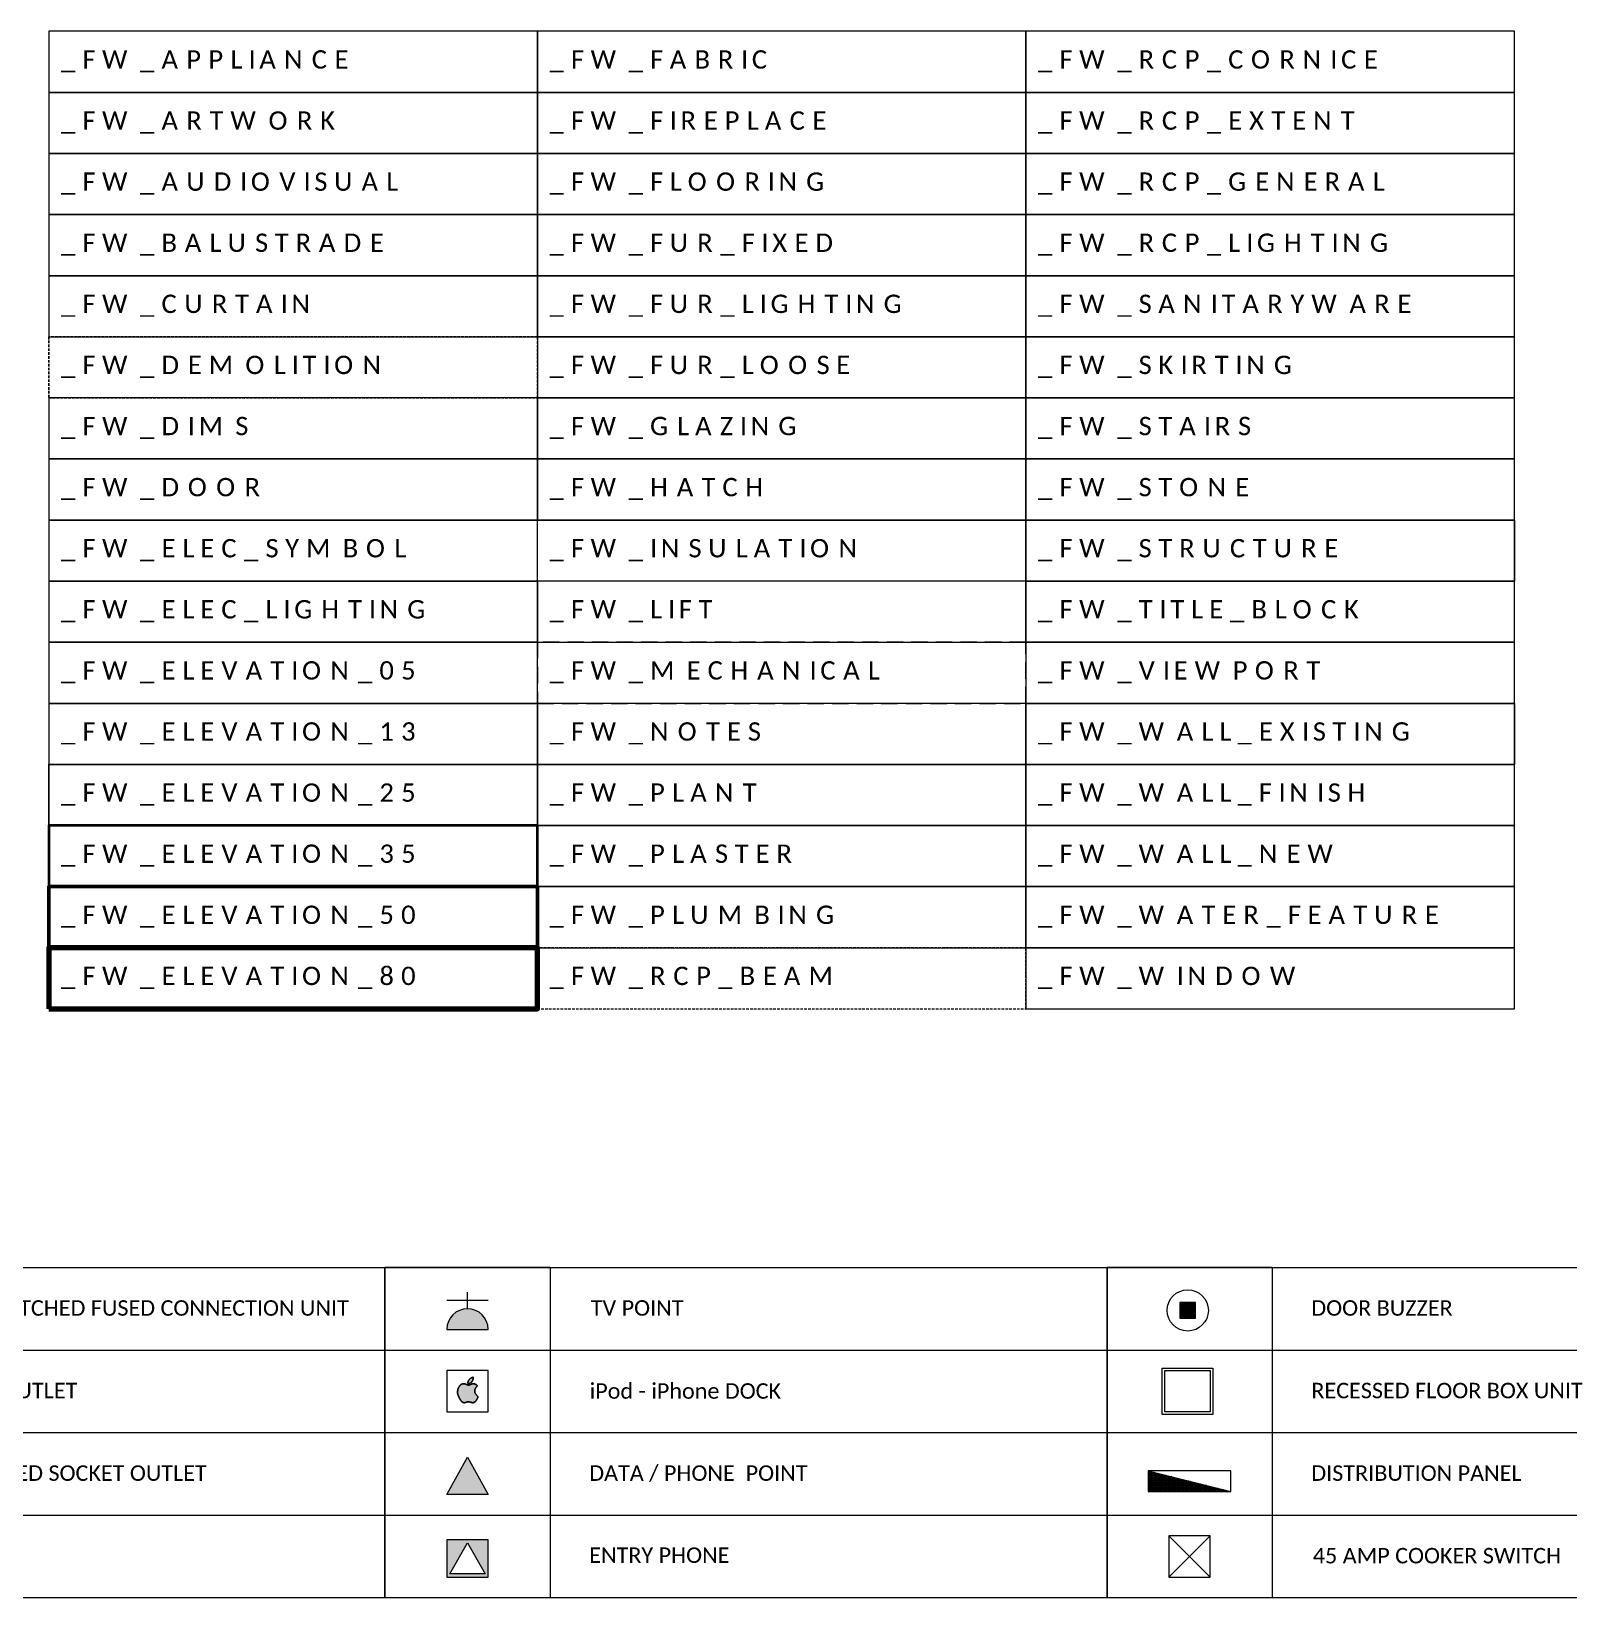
# Model space of a CAD drawing. Header units: millimetres. Extents: x -18512 to 101824, y -95768 to 52898.
# Drawn here: x -12546 to -5094, y -9109 to -1520 of the extents above; entities that cross this region are included whole.
import ezdxf

# ---------------------------------------------------------------- set-up
doc = ezdxf.new("R2010")
doc.units = ezdxf.units.MM
doc.header["$LTSCALE"] = 25
for name, pattern in [('ACAD_ISO10W100', [18, 12, -3, 0, -3]), ('HIDDEN', [0.375, 0.25, -0.125]), ('HIDDEN2', [4.7625, 3.175, -1.5875]), ('HIDDENX2', [0.75, 0.5, -0.25])]:
    doc.linetypes.add(name, pattern=pattern)
doc.layers.get('0').update_dxf_attribs({"color": 254, "lineweight": 0})
for name, color, linetype, lineweight in [('_FW_APPLIANCE', 130, 'Continuous', 0), ('_FW_ARTWORK', 20, 'Continuous', 0), ('_FW_AUDIOVISUAL', 254, 'Continuous', 0), ('_FW_BALUSTRADE', 30, 'Continuous', 0), ('_FW_CURTAIN', 44, 'Continuous', 0), ('_FW_DEMOLITION', 1, 'HIDDEN2', 25), ('_FW_DIMS', 254, 'Continuous', 0), ('_FW_DOOR', 51, 'Continuous', 9), ('_FW_ELEC_LIGHTING', 151, 'Continuous', 0), ('_FW_ELEC_SYMBOL', 253, 'Continuous', 0), ('_FW_ELEVATION_05', 8, 'Continuous', 5), ('_FW_ELEVATION_13', 3, 'Continuous', 13), ('_FW_ELEVATION_25', 4, 'Continuous', 25), ('_FW_ELEVATION_35', 5, 'Continuous', 35), ('_FW_ELEVATION_50', 6, 'Continuous', 50), ('_FW_ELEVATION_80', 7, 'Continuous', 80), ('_FW_FABRIC', 211, 'Continuous', 0), ('_FW_FIREPLACE', 232, 'Continuous', 0), ('_FW_FLOORING', 233, 'Continuous', 0), ('_FW_FUR_FIXED', 62, 'Continuous', 0), ('_FW_FUR_LIGHTING', 40, 'Continuous', 0), ('_FW_FUR_LOOSE', 132, 'Continuous', 0), ('_FW_GLAZING', 230, 'Continuous', 13), ('_FW_HATCH', 251, 'Continuous', 0), ('_FW_INSULATION', 6, 'ACAD_ISO10W100', 50), ('_FW_LIFT', 254, 'Continuous', 13), ('_FW_MECHANICAL', 131, 'HIDDEN2', 0), ('_FW_NOTES', 252, 'Continuous', 0), ('_FW_PLANT', 112, 'Continuous', 0), ('_FW_PLASTER', 254, 'Continuous', 0), ('_FW_PLUMBING', 191, 'Continuous', 0), ('_FW_RCP_BEAM', 6, 'HIDDEN', 0), ('_FW_RCP_CORNICE', 241, 'Continuous', 13), ('_FW_RCP_EXTENT', 254, 'Continuous', 13), ('_FW_RCP_GENERAL', 190, 'Continuous', 0), ('_FW_RCP_LIGHTING', 71, 'Continuous', 0), ('_FW_SANITARYWARE', 254, 'Continuous', 0), ('_FW_SKIRTING', 171, 'Continuous', 0), ('_FW_STAIRS', 41, 'Continuous', 0), ('_FW_STONE', 253, 'Continuous', 9), ('_FW_STRUCTURE', 240, 'Continuous', 25), ('_FW_TITLE_BLOCK', 251, 'Continuous', 25), ('_FW_WALL_EXISTING', 150, 'Continuous', 25), ('_FW_WALL_FINISH', 254, 'Continuous', 13), ('_FW_WALL_NEW', 33, 'Continuous', 9), ('_FW_WATER_FEATURE', 143, 'Continuous', 0), ('_FW_WINDOW', 111, 'Continuous', 0)]:
    doc.layers.add(name, color=color, linetype=linetype, lineweight=lineweight)
doc.layers.add('_FW_VIEWPORT', color=1, linetype='Continuous', lineweight=0, plot=False)
doc.styles.add('FW_Calibri', font='calibri.ttf')

# ---------------------------------------------------------------- blocks, each defined once
blk = doc.blocks.new('tv point')
h = blk.add_hatch(color=256)
h.dxf.hatch_style = 1
h.paths.add_polyline_path([(-100, 0), (100, 0, 1)])
for p, q in [((0, 100), (0, 180)), ((100, 140), (-100, 140)), ((-100, 0), (100, 0))]:
    blk.add_line(p, q)
at = {"linetype": 'Continuous'}
blk.add_arc((0, 0), 100, 0, 180, dxfattribs=at)
blk = doc.blocks.new('A$C3D6C2CD6')
at = {"lineweight": -3}
blk.add_lwpolyline([(203, 10), (206, 10), (208, 9), (211, 8), (214, 8), (216, 7), (219, 6), (221, 5), (224, 5), (226, 4), (228, 3), (231, 2), (233, 2), (236, 1), (238, 1), (240, 0), (243, 0), (245, 0), (248, 0), (250, 0), (253, 0), (255, 1), (258, 1), (261, 2), (263, 3), (266, 4), (268, 5), (271, 6), (274, 8), (276, 9), (279, 11), (282, 13), (284, 16), (287, 18), (290, 21), (292, 24), (295, 27), (298, 30), (301, 34), (304, 38), (307, 42), (310, 47), (313, 52), (316, 56), (318, 61), (321, 66), (324, 71), (326, 75), (327, 79), (329, 83), (330, 86), (331, 89), (331, 92), (330, 95), (329, 98), (327, 101), (325, 105), (322, 108), (318, 113), (314, 117), (310, 122), (306, 127), (301, 132), (297, 137), (293, 143), (290, 148), (287, 154), (284, 160), (282, 165), (281, 171), (280, 177), (279, 183), (279, 188), (279, 194), (280, 200), (281, 206), (283, 212), (285, 218), (287, 223), (289, 229), (292, 234), (295, 240), (299, 245), (302, 249), (305, 254), (308, 258), (311, 262), (314, 266), (316, 269), (317, 272), (317, 274), (318, 276), (317, 278), (316, 280), (315, 281), (314, 283), (312, 285), (310, 286), (308, 288), (305, 290), (303, 291), (300, 293), (297, 295), (294, 296), (291, 298), (288, 299), (285, 300), (281, 302), (278, 303), (275, 304), (272, 304), (269, 305), (266, 306), (263, 306), (260, 306), (258, 307), (255, 307), (253, 307), (250, 307), (248, 307), (245, 306), (243, 306), (241, 305), (238, 305), (236, 304), (233, 303), (231, 302), (228, 301), (225, 300), (222, 299), (219, 298), (216, 297), (213, 296), (211, 295), (208, 294), (205, 293), (203, 292), (201, 291), (199, 290), (198, 290), (197, 289), (195, 288), (194, 287), (193, 287), (191, 286), (190, 286), (188, 286), (187, 286), (185, 285), (184, 285), (182, 285), (181, 285), (179, 285), (178, 285), (177, 285), (176, 285), (175, 285), (174, 286), (173, 286), (172, 286), (170, 286), (169, 287), (167, 287), (166, 288), (164, 289), (162, 290), (160, 290), (157, 291), (155, 292), (152, 293), (149, 294), (146, 295), (143, 296), (140, 297), (137, 298), (134, 299), (131, 300), (128, 301), (126, 302), (123, 303), (121, 304), (118, 305), (116, 305), (113, 306), (111, 306), (109, 307), (106, 307), (104, 307), (101, 307), (99, 307), (96, 306), (93, 306), (91, 306), (88, 305), (85, 304), (81, 304), (78, 303), (75, 302), (72, 300), (69, 299), (66, 298), (62, 296), (59, 295), (57, 293), (54, 291), (51, 290), (49, 288), (46, 286), (44, 285), (43, 283), (41, 281), (39, 280), (38, 278), (37, 276), (35, 274), (33, 272), (32, 269), (30, 266), (27, 262), (25, 258), (23, 254), (20, 249), (18, 245), (15, 240), (13, 234), (11, 229), (9, 223), (7, 218), (5, 212), (4, 206), (3, 200), (2, 194), (1, 188), (0, 183), (0, 177), (0, 171), (0, 165), (1, 160), (1, 154), (2, 148), (3, 143), (5, 137), (6, 132), (8, 127), (10, 122), (12, 117), (14, 112), (16, 107), (18, 102), (20, 98), (22, 94), (24, 90), (26, 86), (28, 82), (29, 78), (31, 74), (33, 70), (35, 67), (37, 63), (39, 59), (42, 55), (44, 51), (46, 47), (48, 44), (51, 40), (53, 37), (56, 33), (59, 30), (61, 27), (64, 24), (67, 21), (69, 18), (72, 16), (75, 13), (78, 11), (80, 9), (83, 8), (85, 6), (88, 5), (91, 4), (93, 3), (96, 2), (98, 1), (101, 1), (104, 0), (106, 0), (109, 0), (111, 0), (114, 0), (116, 0), (118, 1), (121, 1), (123, 2), (126, 2), (128, 3), (130, 4), (133, 5), (135, 5), (138, 6), (140, 7), (143, 8), (145, 8), (148, 9), (151, 10), (154, 10), (157, 11), (159, 12), (163, 12), (166, 13), (169, 13), (172, 13), (175, 14), (178, 14), (181, 14), (185, 13), (188, 13), (191, 13), (194, 12), (197, 12), (200, 11)], close=True, dxfattribs=at)
blk.add_lwpolyline([(167, 322), (169, 330), (171, 338), (173, 345), (176, 352), (179, 357), (182, 362), (185, 367), (188, 371), (191, 375), (195, 379), (198, 383), (202, 386), (206, 389), (210, 392), (214, 395), (218, 398), (222, 400), (226, 402), (230, 404), (233, 406), (237, 407), (240, 408), (243, 409), (246, 410), (248, 410), (249, 411), (251, 411), (252, 410), (252, 410), (253, 409), (253, 407), (253, 405), (253, 403), (253, 400), (253, 397), (253, 394), (253, 390), (253, 386), (252, 382), (251, 379), (250, 375), (249, 371), (248, 367), (246, 363), (245, 359), (243, 356), (241, 352), (239, 349), (237, 345), (234, 342), (232, 339), (229, 336), (227, 333), (224, 330), (220, 328), (217, 325), (213, 322), (209, 320), (205, 317), (201, 315), (197, 313), (193, 311), (190, 309), (186, 308), (183, 307), (180, 307), (178, 308), (176, 309), (173, 310), (171, 313), (169, 317), (167, 322)], dxfattribs=at)
blk = doc.blocks.new('ipod')
h = blk.add_hatch(color=256)
h.dxf.hatch_style = 1
h.paths.add_polyline_path([(36.1, 94.2), (35.6, 95.9), (35.3, 97.6), (35.1, 99.4), (35.1, 101.1), (35.2, 102.9), (35.4, 104.7), (35.7, 106.4), (36.1, 108.2), (36.7, 109.9), (37.4, 111.6), (38.1, 113.3), (39, 114.9), (39.9, 116.5), (40.9, 118), (41.9, 119.4), (42.9, 120.8), (43.8, 122.1), (44.7, 123.3), (45.4, 124.3), (46, 125.3), (46.4, 126.1), (46.6, 126.8), (46.6, 127.5), (46.5, 128), (46.3, 128.5), (45.9, 129), (45.5, 129.5), (44.9, 130), (44.3, 130.4), (43.6, 131), (42.9, 131.5), (42.1, 132), (41.3, 132.5), (40.4, 133), (39.5, 133.5), (38.6, 133.9), (37.7, 134.3), (36.7, 134.7), (35.8, 135), (34.8, 135.3), (33.9, 135.6), (32.9, 135.8), (32, 136), (31.1, 136.2), (30.3, 136.4), (29.5, 136.5), (28.7, 136.6), (27.9, 136.6), (27.2, 136.6), (26.4, 136.6), (25.7, 136.5), (25, 136.4), (24.3, 136.3), (23.6, 136.1), (22.8, 135.9), (22.1, 135.7), (21.4, 135.5), (20.6, 135.2), (19.8, 134.9), (18.9, 134.6), (18.1, 134.3), (17.2, 134), (16.3, 133.7), (15.4, 133.4), (14.6, 133.1), (13.8, 132.8), (13, 132.5), (12.3, 132.2), (11.8, 132), (11.2, 131.7), (10.8, 131.5), (10.1, 131), (9.4, 130.7), (8.6, 130.4), (7.9, 130.3), (7.4, 130.2), (7, 130.2), (6.5, 130.1), (5.8, 130.1), (4.7, 130.1), (4, 130.2), (3.4, 130.3), (2.7, 130.4), (2.1, 130.6), (1.6, 130.8), (1.1, 131), (0.5, 131.2), (-0.1, 131.5), (-0.7, 131.7), (-1.4, 132), (-2.2, 132.2), (-3, 132.5), (-3.9, 132.8), (-4.7, 133.1), (-5.6, 133.4), (-6.5, 133.7), (-7.4, 134), (-8.3, 134.3), (-9.2, 134.6), (-10, 134.9), (-10.8, 135.2), (-11.6, 135.5), (-12.4, 135.7), (-13.1, 135.9), (-13.8, 136.1), (-14.5, 136.3), (-15.3, 136.4), (-16, 136.5), (-16.7, 136.6), (-17.4, 136.6), (-18.2, 136.6), (-18.9, 136.6), (-19.7, 136.5), (-20.5, 136.4), (-21.4, 136.2), (-22.3, 136), (-23.2, 135.8), (-24.1, 135.6), (-25.1, 135.3), (-26, 135), (-27, 134.7), (-27.9, 134.3), (-28.9, 133.9), (-29.8, 133.5), (-30.7, 133), (-31.6, 132.5), (-32.4, 132), (-33.2, 131.5), (-33.9, 131), (-34.6, 130.4), (-35.2, 130), (-35.7, 129.5), (-36.2, 129), (-36.7, 128.5), (-37.1, 128), (-37.6, 127.5), (-38, 126.8), (-38.5, 126.1), (-39, 125.3), (-39.6, 124.3), (-40.3, 123.3), (-41, 122.1), (-41.7, 120.8), (-42.4, 119.4), (-43.2, 118), (-43.9, 116.5), (-44.6, 114.9), (-45.2, 113.3), (-45.8, 111.6), (-46.4, 109.9), (-46.9, 108.2), (-47.3, 106.4), (-47.7, 104.7), (-48, 102.9), (-48.2, 101.1), (-48.4, 99.4), (-48.5, 97.6), (-48.5, 95.9), (-48.4, 94.2), (-48.3, 92.5), (-48.1, 90.8), (-47.9, 89.1), (-47.5, 87.5), (-47.1, 85.9), (-46.6, 84.3), (-46.1, 82.7), (-45.6, 81.1), (-45, 79.6), (-44.4, 78.2), (-43.7, 76.8), (-43.1, 75.4), (-42.5, 74.1), (-41.9, 72.8), (-41.4, 71.6), (-40.8, 70.4), (-40.2, 69.2), (-39.7, 68.1), (-39.1, 67), (-38.5, 65.8), (-37.9, 64.7), (-37.3, 63.5), (-36.7, 62.4), (-36, 61.2), (-35.4, 60.1), (-34.7, 58.9), (-34, 57.8), (-33.2, 56.7), (-32.5, 55.7), (-31.7, 54.7), (-30.9, 53.7), (-30.1, 52.7), (-29.3, 51.8), (-28.5, 51), (-27.7, 50.2), (-26.9, 49.4), (-26.1, 48.7), (-25.3, 48.1), (-24.5, 47.5), (-23.7, 47), (-22.9, 46.6), (-22.1, 46.2), (-21.4, 45.8), (-20.6, 45.5), (-19.8, 45.3), (-19, 45.1), (-18.3, 44.9), (-17.5, 44.8), (-16.7, 44.8), (-16, 44.7), (-15.2, 44.7), (-14.5, 44.8), (-13.7, 44.9), (-13, 45), (-12.3, 45.1), (-11.6, 45.3), (-10.9, 45.5), (-10.2, 45.7), (-9.5, 45.9), (-8.7, 46.1), (-8, 46.3), (-7.3, 46.5), (-6.5, 46.8), (-5.7, 47), (-5, 47.2), (-4.2, 47.4), (-3.3, 47.6), (-2.5, 47.9), (-1.6, 48), (-0.7, 48.2), (0.2, 48.4), (1.1, 48.5), (2, 48.7), (3, 48.8), (3.9, 48.8), (4.9, 48.8), (5.8, 48.8), (6.8, 48.8), (7.7, 48.7), (8.7, 48.5), (9.6, 48.4), (10.5, 48.2), (11.4, 48), (12.2, 47.9), (13.1, 47.6), (13.9, 47.4), (14.7, 47.2), (15.5, 47), (16.3, 46.8), (17, 46.5), (17.8, 46.3), (18.5, 46.1), (19.2, 45.9), (19.9, 45.7), (20.6, 45.5), (21.3, 45.3), (22.1, 45.1), (22.8, 45), (23.5, 44.9), (24.2, 44.8), (25, 44.7), (25.7, 44.7), (26.5, 44.8), (27.2, 44.8), (28, 44.9), (28.8, 45.1), (29.5, 45.3), (30.3, 45.5), (31.1, 45.8), (31.9, 46.2), (32.7, 46.6), (33.4, 47), (34.2, 47.5), (35, 48.1), (35.8, 48.7), (36.6, 49.4), (37.4, 50.2), (38.3, 51), (39.1, 51.9), (39.9, 52.8), (40.8, 53.8), (41.6, 54.9), (42.5, 56.1), (43.4, 57.4), (44.3, 58.8), (45.2, 60.2), (46, 61.6), (46.9, 63.1), (47.7, 64.5), (48.4, 65.9), (49, 67.2), (49.6, 68.4), (50, 69.5), (50.3, 70.5), (50.5, 71.4), (50.5, 72.3), (50.4, 73.2), (50.1, 74.1), (49.6, 75), (48.9, 76), (47.9, 77.2), (46.9, 78.4), (45.6, 79.8), (44.4, 81.2), (43, 82.7), (41.7, 84.3), (40.4, 85.9), (39.3, 87.5), (38.3, 89.1), (37.4, 90.8), (36.7, 92.5)])
h.paths.add_polyline_path([(24.2, 151.3), (24.8, 152.3), (25.3, 153.5), (25.7, 154.6), (26.1, 155.7), (26.5, 156.9), (26.7, 158.1), (27, 159.2), (27.1, 160.4), (27.3, 161.5), (27.3, 162.6), (27.4, 163.6), (27.4, 164.5), (27.3, 165.4), (27.3, 166.1), (27.2, 166.6), (27.2, 167.1), (27, 167.4), (26.8, 167.6), (26.6, 167.7), (26.2, 167.7), (25.7, 167.6), (25.1, 167.5), (24.3, 167.2), (23.5, 166.9), (22.5, 166.6), (21.4, 166.2), (20.3, 165.7), (19.1, 165.1), (17.9, 164.5), (16.7, 163.8), (15.5, 163), (14.3, 162.2), (13.1, 161.4), (12, 160.4), (10.9, 159.4), (9.8, 158.3), (8.8, 157.2), (7.8, 155.9), (6.8, 154.6), (5.9, 153.2), (5, 151.7), (4.2, 150), (3.4, 148.1), (2.7, 146), (2.1, 143.7), (1.6, 141.1), (2.2, 139.6), (2.8, 138.5), (3.4, 137.7), (4.1, 137.1), (4.8, 136.8), (5.5, 136.7), (6.3, 136.8), (7.3, 137), (8.3, 137.4), (9.4, 137.8), (10.5, 138.4), (11.7, 139), (12.9, 139.7), (14.2, 140.4), (15.3, 141.2), (16.4, 142), (17.5, 142.8), (18.5, 143.6), (19.4, 144.5), (20.2, 145.4), (21, 146.3), (21.7, 147.2), (22.4, 148.2), (23, 149.2), (23.7, 150.2)])
blk.add_lwpolyline([(-100, 0), (100, 0), (100, 200), (-100, 200)], close=True)
at = {"xscale": 0.2994273027490946, "yscale": 0.2994273027490946, "zscale": 0.2994273027490946}
blk.add_blockref('A$C3D6C2CD6', (-48.5, 44.7), dxfattribs=at)
blk = doc.blocks.new('phone')
h = blk.add_hatch(color=256)
h.dxf.hatch_style = 1
h.paths.add_polyline_path([(0, 0), (-100, 0), (0, 180), (100, 0)])
blk.add_lwpolyline([(0, 0), (-100, 0), (0, 180), (100, 0), (0, 0)])
blk = doc.blocks.new('entry phone')
h = blk.add_hatch(color=256)
h.dxf.hatch_style = 1
h.paths.add_polyline_path([(100, 180), (-100, 180), (-100, 0), (100, 0)])
h.paths.add_polyline_path([(85, 15), (0, 15), (-85, 15), (0, 165)], flags=16)
for points in [[(-100, 0), (100, 0), (100, 180), (-100, 180)], [(0, 15), (-85, 15), (0, 165), (85, 15)]]:
    blk.add_lwpolyline(points, close=True)
blk = doc.blocks.new('door buzzer')
h = blk.add_hatch(color=256)
h.dxf.hatch_style = 1
h.paths.add_polyline_path([(-37.5, 62.5), (37.5, 62.5), (37.5, 137.5), (-37.5, 137.5)])
blk.add_lwpolyline([(-37.5, 62.5), (37.5, 62.5), (37.5, 137.5), (-37.5, 137.5)], close=True)
blk.add_circle((0, 100), 100)
blk = doc.blocks.new('floor box')
for points in [[(-122.5, 225), (122.5, 225), (122.5, 0), (-122.5, 0)], [(-110, 212.5), (110, 212.5), (110, 12.5), (-110, 12.5)]]:
    blk.add_lwpolyline(points, close=True)
blk = doc.blocks.new('dist panel')
h = blk.add_hatch()
h.set_pattern_fill('ANGLE', color=256)
h.set_pattern_definition([(0, (-99725.4806, 111409.8354), (0, 6.985), [5.08, -1.905]), (90, (-99725.4806, 111409.8354), (-6.985, 4e-16), [5.08, -1.905])])
h.paths.add_polyline_path([(-200, 100), (-200, 0), (200, 0)])
h = blk.add_hatch(color=256)
h.dxf.hatch_style = 1
h.paths.add_polyline_path([(-200, 100), (-200, 0), (200, 0)])
blk.add_lwpolyline([(-200, 0), (200, 0), (200, 100), (-200, 100)], close=True)
blk.add_lwpolyline([(-200, 100), (200, 0)])
blk = doc.blocks.new('cooker')
at = {"lineweight": 20}
for p, q in [((-100, 0), (100, 200)), ((100, 0), (-100, 200))]:
    blk.add_line(p, q, dxfattribs=at)
blk.add_lwpolyline([(-100, 0), (100, 0), (100, 200), (-100, 200)], close=True)

msp = doc.modelspace()

# ---------------------------------------------------------------- linework, layer by layer
at = {"layer": '_FW_APPLIANCE', "lineweight": 9}
msp.add_lwpolyline([(-12461.4, -1816.1), (-10093.3, -1816.1), (-10093.3, -1520.1), (-12461.4, -1520.1)], close=True, dxfattribs=at)
at = {"layer": '_FW_ARTWORK'}
msp.add_lwpolyline([(-12461.4, -2112.1), (-10093.3, -2112.1), (-10093.3, -1816.1), (-12461.4, -1816.1)], close=True, dxfattribs=at)
at = {"layer": '_FW_AUDIOVISUAL', "lineweight": 9}
msp.add_lwpolyline([(-12461.4, -2408.1), (-10093.3, -2408.1), (-10093.3, -2112.1), (-12461.4, -2112.1)], close=True, dxfattribs=at)
at = {"layer": '_FW_BALUSTRADE', "lineweight": 15}
msp.add_lwpolyline([(-12461.4, -2704.1), (-10093.3, -2704.1), (-10093.3, -2408.1), (-12461.4, -2408.1)], close=True, dxfattribs=at)
at = {"layer": '_FW_CURTAIN', "lineweight": 9}
msp.add_lwpolyline([(-12461.4, -3000.1), (-10093.3, -3000.1), (-10093.3, -2704.1), (-12461.4, -2704.1)], close=True, dxfattribs=at)
at = {"layer": '_FW_DEMOLITION', "linetype": 'HIDDENX2'}
msp.add_lwpolyline([(-12461.4, -3296.2), (-10093.3, -3296.2), (-10093.3, -3000.1), (-12461.4, -3000.1)], close=True, dxfattribs=at)
msp.add_lwpolyline([(-12461.4, -3296.2), (-10093.3, -3296.2), (-10093.3, -3000.1), (-12461.4, -3000.1)], close=True, dxfattribs=at)
at = {"layer": '_FW_DIMS', "lineweight": 0}
msp.add_lwpolyline([(-12461.4, -3592.2), (-10093.3, -3592.2), (-10093.3, -3296.2), (-12461.4, -3296.2)], close=True, dxfattribs=at)
at = {"layer": '_FW_ELEC_LIGHTING', "lineweight": 9}
msp.add_lwpolyline([(-12461.4, -4480.2), (-10093.3, -4480.2), (-10093.3, -4184.2), (-12461.4, -4184.2)], close=True, dxfattribs=at)
at = {"layer": '_FW_ELEC_SYMBOL'}
for p, q in [((-10031.9, -7509.2), (-10831.9, -7509.2)), ((-6531.9, -7509.2), (-7331.9, -7509.2))]:
    msp.add_line(p, q, dxfattribs=at)
at = {"layer": '_FW_ELEC_SYMBOL', "lineweight": 9}
msp.add_lwpolyline([(-12461.4, -4184.2), (-10093.3, -4184.2), (-10093.3, -3888.2), (-12461.4, -3888.2)], close=True, dxfattribs=at)
at = {"layer": '_FW_ELEC_SYMBOL'}
for points in [[(-14331.9, -7509.2), (-10831.9, -7509.2), (-10831.9, -9109.2), (-14331.9, -9109.2)], [(-10831.9, -7509.2), (-7331.9, -7509.2), (-7331.9, -9109.2), (-10831.9, -9109.2)], [(-7331.9, -7509.2), (-3831.9, -7509.2), (-3831.9, -9109.2), (-7331.9, -9109.2)]]:
    msp.add_lwpolyline(points, close=True, dxfattribs=at)
for points in [[(-10031.9, -7509.2), (-10031.9, -9109.2)], [(-6531.9, -7509.2), (-6531.9, -9109.2)], [(-14331.9, -7909.2), (-10831.9, -7909.2)], [(-10831.9, -7909.2), (-7331.9, -7909.2)], [(-7331.9, -7909.2), (-3831.9, -7909.2)], [(-14331.9, -8309.2), (-10831.9, -8309.2)], [(-10831.9, -8309.2), (-7331.9, -8309.2)], [(-7331.9, -8309.2), (-3831.9, -8309.2)], [(-14331.9, -8709.2), (-10831.9, -8709.2)], [(-10831.9, -8709.2), (-7331.9, -8709.2)], [(-7331.9, -8709.2), (-3831.9, -8709.2)]]:
    msp.add_lwpolyline(points, dxfattribs=at)
at = {"layer": '_FW_ELEVATION_05'}
msp.add_lwpolyline([(-12461.4, -4776.2), (-10093.3, -4776.2), (-10093.3, -4480.2), (-12461.4, -4480.2)], close=True, dxfattribs=at)
at = {"layer": '_FW_ELEVATION_13'}
msp.add_lwpolyline([(-12461.4, -5072.2), (-10093.3, -5072.2), (-10093.3, -4776.2), (-12461.4, -4776.2)], close=True, dxfattribs=at)
at = {"layer": '_FW_ELEVATION_25'}
msp.add_lwpolyline([(-12461.4, -5368.2), (-10093.3, -5368.2), (-10093.3, -5072.2), (-12461.4, -5072.2)], close=True, dxfattribs=at)
at = {"layer": '_FW_ELEVATION_35'}
msp.add_lwpolyline([(-12461.4, -5664.2), (-10093.3, -5664.2), (-10093.3, -5368.2), (-12461.4, -5368.2)], close=True, dxfattribs=at)
at = {"layer": '_FW_ELEVATION_50'}
msp.add_lwpolyline([(-12461.4, -5960.2), (-10093.3, -5960.2), (-10093.3, -5664.2), (-12461.4, -5664.2)], close=True, dxfattribs=at)
at = {"layer": '_FW_ELEVATION_80'}
msp.add_lwpolyline([(-12461.4, -6256.2), (-10093.3, -6256.2), (-10093.3, -5960.2), (-12461.4, -5960.2)], close=True, dxfattribs=at)
at = {"layer": '_FW_FABRIC', "lineweight": 15}
msp.add_lwpolyline([(-10093.3, -1816.1), (-7725.2, -1816.1), (-7725.2, -1520.1), (-10093.3, -1520.1)], close=True, dxfattribs=at)
at = {"layer": '_FW_FIREPLACE', "lineweight": 15}
msp.add_lwpolyline([(-10093.3, -2112.1), (-7725.2, -2112.1), (-7725.2, -1816.1), (-10093.3, -1816.1)], close=True, dxfattribs=at)
at = {"layer": '_FW_FLOORING'}
msp.add_lwpolyline([(-10093.3, -2408.1), (-7725.2, -2408.1), (-7725.2, -2112.1), (-10093.3, -2112.1)], close=True, dxfattribs=at)
at = {"layer": '_FW_FUR_FIXED', "lineweight": 15}
msp.add_lwpolyline([(-10093.3, -2704.1), (-7725.2, -2704.1), (-7725.2, -2408.1), (-10093.3, -2408.1)], close=True, dxfattribs=at)
at = {"layer": '_FW_FUR_FIXED'}
msp.add_lwpolyline([(-12461.4, -3888.2), (-10093.3, -3888.2), (-10093.3, -3592.2), (-12461.4, -3592.2)], close=True, dxfattribs=at)
at = {"layer": '_FW_FUR_LIGHTING', "lineweight": 9}
msp.add_lwpolyline([(-10093.3, -3000.1), (-7725.2, -3000.1), (-7725.2, -2704.1), (-10093.3, -2704.1)], close=True, dxfattribs=at)
at = {"layer": '_FW_FUR_LOOSE', "lineweight": 15}
msp.add_lwpolyline([(-10093.3, -3296.2), (-7725.2, -3296.2), (-7725.2, -3000.1), (-10093.3, -3000.1)], close=True, dxfattribs=at)
at = {"layer": '_FW_GLAZING'}
msp.add_lwpolyline([(-10093.3, -3592.2), (-7725.2, -3592.2), (-7725.2, -3296.2), (-10093.3, -3296.2)], close=True, dxfattribs=at)
at = {"layer": '_FW_HATCH', "lineweight": 0}
msp.add_lwpolyline([(-10093.3, -3888.2), (-7725.2, -3888.2), (-7725.2, -3592.2), (-10093.3, -3592.2)], close=True, dxfattribs=at)
at = {"layer": '_FW_INSULATION', "linetype": 'HIDDENX2', "const_width": 5.92}
msp.add_lwpolyline([(-10093.3, -4184.2), (-7725.2, -4184.2), (-7725.2, -3888.2), (-10093.3, -3888.2)], close=True, dxfattribs=at)
at = {"layer": '_FW_LIFT'}
msp.add_lwpolyline([(-10093.3, -4480.2), (-7725.2, -4480.2), (-7725.2, -4184.2), (-10093.3, -4184.2)], close=True, dxfattribs=at)
at = {"layer": '_FW_MECHANICAL', "lineweight": 9}
msp.add_lwpolyline([(-10093.3, -4776.2), (-7725.2, -4776.2), (-7725.2, -4480.2), (-10093.3, -4480.2)], close=True, dxfattribs=at)
at = {"layer": '_FW_NOTES', "lineweight": 0}
msp.add_lwpolyline([(-10093.3, -5072.2), (-7725.2, -5072.2), (-7725.2, -4776.2), (-10093.3, -4776.2)], close=True, dxfattribs=at)
at = {"layer": '_FW_PLANT', "lineweight": 0}
msp.add_lwpolyline([(-10093.3, -5368.2), (-7725.2, -5368.2), (-7725.2, -5072.2), (-10093.3, -5072.2)], close=True, dxfattribs=at)
at = {"layer": '_FW_PLASTER'}
msp.add_lwpolyline([(-10093.3, -5664.2), (-7725.2, -5664.2), (-7725.2, -5368.2), (-10093.3, -5368.2)], close=True, dxfattribs=at)
at = {"layer": '_FW_PLUMBING', "lineweight": 9}
msp.add_lwpolyline([(-10093.3, -5960.2), (-7725.2, -5960.2), (-7725.2, -5664.2), (-10093.3, -5664.2)], close=True, dxfattribs=at)
at = {"layer": '_FW_RCP_BEAM', "linetype": 'HIDDENX2', "lineweight": 9}
msp.add_lwpolyline([(-10093.3, -6256.2), (-7725.2, -6256.2), (-7725.2, -5960.2), (-10093.3, -5960.2)], close=True, dxfattribs=at)
at = {"layer": '_FW_RCP_CORNICE', "lineweight": 9}
msp.add_lwpolyline([(-7725.2, -1816.1), (-5357.2, -1816.1), (-5357.2, -1520.1), (-7725.2, -1520.1)], close=True, dxfattribs=at)
at = {"layer": '_FW_RCP_EXTENT'}
msp.add_lwpolyline([(-7725.2, -2112.1), (-5357.2, -2112.1), (-5357.2, -1816.1), (-7725.2, -1816.1)], close=True, dxfattribs=at)
at = {"layer": '_FW_RCP_GENERAL'}
msp.add_lwpolyline([(-7725.2, -2408.1), (-5357.2, -2408.1), (-5357.2, -2112.1), (-7725.2, -2112.1)], close=True, dxfattribs=at)
at = {"layer": '_FW_RCP_LIGHTING', "lineweight": 9}
msp.add_lwpolyline([(-7725.2, -2704.1), (-5357.2, -2704.1), (-5357.2, -2408.1), (-7725.2, -2408.1)], close=True, dxfattribs=at)
at = {"layer": '_FW_SANITARYWARE', "lineweight": 0}
msp.add_lwpolyline([(-7725.2, -3000.1), (-5357.2, -3000.1), (-5357.2, -2704.1), (-7725.2, -2704.1)], close=True, dxfattribs=at)
at = {"layer": '_FW_SKIRTING', "lineweight": 15}
msp.add_lwpolyline([(-7725.2, -3296.2), (-5357.2, -3296.2), (-5357.2, -3000.1), (-7725.2, -3000.1)], close=True, dxfattribs=at)
at = {"layer": '_FW_STAIRS', "lineweight": 9}
msp.add_lwpolyline([(-7725.2, -3592.2), (-5357.2, -3592.2), (-5357.2, -3296.2), (-7725.2, -3296.2)], close=True, dxfattribs=at)
at = {"layer": '_FW_STONE', "lineweight": 9}
msp.add_lwpolyline([(-7725.2, -3888.2), (-5357.2, -3888.2), (-5357.2, -3592.2), (-7725.2, -3592.2)], close=True, dxfattribs=at)
at = {"layer": '_FW_STRUCTURE'}
msp.add_lwpolyline([(-7725.2, -4184.2), (-5357.2, -4184.2), (-5357.2, -3888.2), (-7725.2, -3888.2)], close=True, dxfattribs=at)
at = {"layer": '_FW_TITLE_BLOCK', "lineweight": 0}
msp.add_lwpolyline([(-7725.2, -4480.2), (-5357.2, -4480.2), (-5357.2, -4184.2), (-7725.2, -4184.2)], close=True, dxfattribs=at)
at = {"layer": '_FW_VIEWPORT', "lineweight": 0}
msp.add_lwpolyline([(-7725.2, -4776.2), (-5357.2, -4776.2), (-5357.2, -4480.2), (-7725.2, -4480.2)], close=True, dxfattribs=at)
at = {"layer": '_FW_WALL_EXISTING'}
msp.add_lwpolyline([(-7725.2, -5072.2), (-5357.2, -5072.2), (-5357.2, -4776.2), (-7725.2, -4776.2)], close=True, dxfattribs=at)
at = {"layer": '_FW_WALL_FINISH'}
msp.add_lwpolyline([(-7725.2, -5368.2), (-5357.2, -5368.2), (-5357.2, -5072.2), (-7725.2, -5072.2)], close=True, dxfattribs=at)
at = {"layer": '_FW_WALL_NEW', "lineweight": 9}
msp.add_lwpolyline([(-7725.2, -5664.2), (-5357.2, -5664.2), (-5357.2, -5368.2), (-7725.2, -5368.2)], close=True, dxfattribs=at)
at = {"layer": '_FW_WATER_FEATURE', "lineweight": 9}
msp.add_lwpolyline([(-7725.2, -5960.2), (-5357.2, -5960.2), (-5357.2, -5664.2), (-7725.2, -5664.2)], close=True, dxfattribs=at)
at = {"layer": '_FW_WINDOW', "lineweight": 9}
msp.add_lwpolyline([(-7725.2, -6256.2), (-5357.2, -6256.2), (-5357.2, -5960.2), (-7725.2, -5960.2)], close=True, dxfattribs=at)

# ---------------------------------------------------------------- block references
at = {"layer": '_FW_ELEC_SYMBOL'}
for name, p in [('tv point', (-10431.9, -7809.2)), ('door buzzer', (-6941, -7817.3)), ('ipod', (-10431.9, -8209.2)), ('floor box', (-6941.9, -8221.7)), ('phone', (-10431.9, -8609.2)), ('dist panel', (-6931.9, -8594.2)), ('entry phone', (-10431.9, -9009.2)), ('cooker', (-6931.9, -9009.2))]:
    msp.add_blockref(name, p, dxfattribs=at)

# ---------------------------------------------------------------- texts
at = {"layer": '_FW_APPLIANCE', "lineweight": 9, "insert": (-12402.1, -1665.6), "char_height": 88.803, "width": 2901.314, "attachment_point": 4, "style": 'FW_Calibri'}
msp.add_mtext('\\pxql;{\\T1.5;_FW_APPLIANCE}', dxfattribs=at)
at = {"layer": '_FW_ARTWORK', "insert": (-12402.1, -1961.6), "char_height": 88.803, "width": 2901.314, "attachment_point": 4, "style": 'FW_Calibri'}
msp.add_mtext('\\pxql;{\\T1.5;_FW_ARTWORK}', dxfattribs=at)
at = {"layer": '_FW_AUDIOVISUAL', "lineweight": 9, "insert": (-12402.1, -2257.6), "char_height": 88.803, "width": 2901.314, "attachment_point": 4, "style": 'FW_Calibri'}
msp.add_mtext('\\pxql;{\\T1.5;_FW_AUDIOVISUAL}', dxfattribs=at)
at = {"layer": '_FW_BALUSTRADE', "lineweight": 15, "insert": (-12402.1, -2553.7), "char_height": 88.803, "width": 2901.314, "attachment_point": 4, "style": 'FW_Calibri'}
msp.add_mtext('\\pxql;{\\T1.5;_FW_BALUSTRADE}', dxfattribs=at)
at = {"layer": '_FW_CURTAIN', "lineweight": 9, "insert": (-12402.1, -2849.7), "char_height": 88.803, "width": 2901.314, "attachment_point": 4, "style": 'FW_Calibri'}
msp.add_mtext('\\pxql;{\\T1.5;_FW_CURTAIN}', dxfattribs=at)
at = {"layer": '_FW_DEMOLITION', "linetype": 'HIDDENX2', "insert": (-12402.1, -3145.7), "char_height": 88.803, "width": 2901.314, "attachment_point": 4, "style": 'FW_Calibri'}
msp.add_mtext('\\pxql;{\\T1.5;_FW_DEMOLITION}', dxfattribs=at)
at = {"layer": '_FW_DIMS', "lineweight": 0, "insert": (-12402.1, -3441.7), "char_height": 88.803, "width": 2901.314, "attachment_point": 4, "style": 'FW_Calibri'}
msp.add_mtext('\\pxql;{\\T1.5;_FW_DIMS}', dxfattribs=at)
at = {"layer": '_FW_DOOR', "insert": (-12402.1, -3737.7), "char_height": 88.803, "width": 2901.314, "attachment_point": 4, "style": 'FW_Calibri'}
msp.add_mtext('\\pxql;{\\T1.5;_FW_DOOR}', dxfattribs=at)
at = {"layer": '_FW_ELEC_LIGHTING', "lineweight": 9, "insert": (-12402.1, -4329.7), "char_height": 88.803, "width": 2901.314, "attachment_point": 4, "style": 'FW_Calibri'}
msp.add_mtext('\\pxql;{\\T1.5;_FW_ELEC_LIGHTING}', dxfattribs=at)
at = {"layer": '_FW_ELEC_SYMBOL', "style": 'FW_Calibri'}
for s, p in [('13 AMP UNSWITCHED FUSED CONNECTION UNIT', (-13342, -7743.1)), ('TV POINT', (-9834.4, -7742.9)), ('DOOR BUZZER', (-6341.8, -7743.1)), ('13 AMP FLEX OUTLET', (-13342, -8143.1)), ('iPod - iPhone DOCK', (-9839.6, -8145.3)), ('RECESSED FLOOR BOX UNIT', (-6341.8, -8143.1)), ('5 AMP SWITCHED SOCKET OUTLET', (-13337.7, -8543.1)), ('DATA / PHONE  POINT', (-9841.8, -8543.1)), ('DISTRIBUTION PANEL', (-6341.8, -8543.1)), ('ENTRY PHONE', (-9841.8, -8940.7)), ('45 AMP COOKER SWITCH', (-6334.7, -8943.1))]:
    msp.add_text(s, height=75, dxfattribs=at).set_placement(p)
at = {"layer": '_FW_ELEC_SYMBOL', "lineweight": 9, "insert": (-12402.1, -4033.7), "char_height": 88.803, "width": 2901.314, "attachment_point": 4, "style": 'FW_Calibri'}
msp.add_mtext('\\pxql;{\\T1.5;_FW_ELEC_SYMBOL}', dxfattribs=at)
at = {"layer": '_FW_ELEVATION_05', "insert": (-12402.1, -4625.7), "char_height": 88.803, "width": 2901.314, "attachment_point": 4, "style": 'FW_Calibri'}
msp.add_mtext('\\pxql;{\\T1.5;_FW_ELEVATION_05}', dxfattribs=at)
at = {"layer": '_FW_ELEVATION_13', "insert": (-12402.1, -4921.7), "char_height": 88.803, "width": 2901.314, "attachment_point": 4, "style": 'FW_Calibri'}
msp.add_mtext('\\pxql;{\\T1.5;_FW_ELEVATION_13}', dxfattribs=at)
at = {"layer": '_FW_ELEVATION_25', "insert": (-12402.1, -5217.7), "char_height": 88.803, "width": 2901.314, "attachment_point": 4, "style": 'FW_Calibri'}
msp.add_mtext('\\pxql;{\\T1.5;_FW_ELEVATION_25}', dxfattribs=at)
at = {"layer": '_FW_ELEVATION_35', "insert": (-12402.1, -5513.7), "char_height": 88.803, "width": 2901.314, "attachment_point": 4, "style": 'FW_Calibri'}
msp.add_mtext('\\pxql;{\\T1.5;_FW_ELEVATION_35}', dxfattribs=at)
at = {"layer": '_FW_ELEVATION_50', "insert": (-12402.1, -5809.8), "char_height": 88.803, "width": 2901.314, "attachment_point": 4, "style": 'FW_Calibri'}
msp.add_mtext('\\pxql;{\\T1.5;_FW_ELEVATION_50}', dxfattribs=at)
at = {"layer": '_FW_ELEVATION_80', "insert": (-12402.1, -6105.8), "char_height": 88.803, "width": 2901.314, "attachment_point": 4, "style": 'FW_Calibri'}
msp.add_mtext('\\pxql;{\\T1.5;_FW_ELEVATION_80}', dxfattribs=at)
at = {"layer": '_FW_FABRIC', "lineweight": 15, "insert": (-10034, -1665.6), "char_height": 88.803, "width": 2901.314, "attachment_point": 4, "style": 'FW_Calibri'}
msp.add_mtext('\\pxql;{\\T1.5;_FW_FABRIC}', dxfattribs=at)
at = {"layer": '_FW_FIREPLACE', "lineweight": 15, "insert": (-10034, -1961.6), "char_height": 88.803, "width": 2901.314, "attachment_point": 4, "style": 'FW_Calibri'}
msp.add_mtext('\\pxql;{\\T1.5;_FW_FIREPLACE}', dxfattribs=at)
at = {"layer": '_FW_FLOORING', "insert": (-10034, -2257.6), "char_height": 88.803, "width": 2901.314, "attachment_point": 4, "style": 'FW_Calibri'}
msp.add_mtext('\\pxql;{\\T1.5;_FW_FLOORING}', dxfattribs=at)
at = {"layer": '_FW_FUR_FIXED', "lineweight": 15, "insert": (-10034, -2553.7), "char_height": 88.803, "width": 2901.314, "attachment_point": 4, "style": 'FW_Calibri'}
msp.add_mtext('\\pxql;{\\T1.5;_FW_FUR_FIXED}', dxfattribs=at)
at = {"layer": '_FW_FUR_LIGHTING', "lineweight": 9, "insert": (-10034, -2849.7), "char_height": 88.803, "width": 2901.314, "attachment_point": 4, "style": 'FW_Calibri'}
msp.add_mtext('\\pxql;{\\T1.5;_FW_FUR_LIGHTING}', dxfattribs=at)
at = {"layer": '_FW_FUR_LOOSE', "lineweight": 15, "insert": (-10034, -3145.7), "char_height": 88.803, "width": 2901.314, "attachment_point": 4, "style": 'FW_Calibri'}
msp.add_mtext('\\pxql;{\\T1.5;_FW_FUR_LOOSE}', dxfattribs=at)
at = {"layer": '_FW_GLAZING', "insert": (-10034, -3441.7), "char_height": 88.803, "width": 2901.314, "attachment_point": 4, "style": 'FW_Calibri'}
msp.add_mtext('\\pxql;{\\T1.5;_FW_GLAZING}', dxfattribs=at)
at = {"layer": '_FW_HATCH', "lineweight": 0, "insert": (-10034, -3737.7), "char_height": 88.803, "width": 2901.314, "attachment_point": 4, "style": 'FW_Calibri'}
msp.add_mtext('\\pxql;{\\T1.5;_FW_HATCH}', dxfattribs=at)
at = {"layer": '_FW_INSULATION', "insert": (-10034, -4033.7), "char_height": 88.803, "width": 2901.314, "attachment_point": 4, "style": 'FW_Calibri'}
msp.add_mtext('\\pxql;{\\T1.5;_FW_INSULATION}', dxfattribs=at)
at = {"layer": '_FW_LIFT', "insert": (-10034, -4329.7), "char_height": 88.803, "width": 2901.314, "attachment_point": 4, "style": 'FW_Calibri'}
msp.add_mtext('\\pxql;{\\T1.5;_FW_LIFT}', dxfattribs=at)
at = {"layer": '_FW_MECHANICAL', "lineweight": 9, "insert": (-10034, -4625.7), "char_height": 88.803, "width": 2901.314, "attachment_point": 4, "style": 'FW_Calibri'}
msp.add_mtext('\\pxql;{\\T1.5;_FW_MECHANICAL}', dxfattribs=at)
at = {"layer": '_FW_NOTES', "lineweight": 0, "insert": (-10034, -4921.7), "char_height": 88.803, "width": 2901.314, "attachment_point": 4, "style": 'FW_Calibri'}
msp.add_mtext('\\pxql;{\\T1.5;_FW_NOTES}', dxfattribs=at)
at = {"layer": '_FW_PLANT', "lineweight": 0, "insert": (-10034, -5217.7), "char_height": 88.803, "width": 2901.314, "attachment_point": 4, "style": 'FW_Calibri'}
msp.add_mtext('\\pxql;{\\T1.5;_FW_PLANT}', dxfattribs=at)
at = {"layer": '_FW_PLASTER', "insert": (-10034, -5513.7), "char_height": 88.803, "width": 2901.314, "attachment_point": 4, "style": 'FW_Calibri'}
msp.add_mtext('\\pxql;{\\T1.5;_FW_PLASTER}', dxfattribs=at)
at = {"layer": '_FW_PLUMBING', "lineweight": 9, "insert": (-10034, -5809.8), "char_height": 88.803, "width": 2901.314, "attachment_point": 4, "style": 'FW_Calibri'}
msp.add_mtext('\\pxql;{\\T1.5;_FW_PLUMBING}', dxfattribs=at)
at = {"layer": '_FW_RCP_BEAM', "lineweight": 9, "insert": (-10034, -6105.8), "char_height": 88.803, "width": 2901.314, "attachment_point": 4, "style": 'FW_Calibri'}
msp.add_mtext('\\pxql;{\\T1.5;_FW_RCP_BEAM}', dxfattribs=at)
at = {"layer": '_FW_RCP_CORNICE', "lineweight": 9, "insert": (-7665.9, -1665.6), "char_height": 88.803, "width": 2901.314, "attachment_point": 4, "style": 'FW_Calibri'}
msp.add_mtext('\\pxql;{\\T1.5;_FW_RCP_CORNICE}', dxfattribs=at)
at = {"layer": '_FW_RCP_EXTENT', "insert": (-7665.9, -1961.6), "char_height": 88.803, "width": 2901.314, "attachment_point": 4, "style": 'FW_Calibri'}
msp.add_mtext('\\pxql;{\\T1.5;_FW_RCP_EXTENT}', dxfattribs=at)
at = {"layer": '_FW_RCP_GENERAL', "insert": (-7665.9, -2257.6), "char_height": 88.803, "width": 2901.314, "attachment_point": 4, "style": 'FW_Calibri'}
msp.add_mtext('\\pxql;{\\T1.5;_FW_RCP_GENERAL}', dxfattribs=at)
at = {"layer": '_FW_RCP_LIGHTING', "lineweight": 9, "insert": (-7665.9, -2553.7), "char_height": 88.803, "width": 2901.314, "attachment_point": 4, "style": 'FW_Calibri'}
msp.add_mtext('\\pxql;{\\T1.5;_FW_RCP_LIGHTING}', dxfattribs=at)
at = {"layer": '_FW_SANITARYWARE', "lineweight": 0, "insert": (-7665.9, -2849.7), "char_height": 88.803, "width": 2901.314, "attachment_point": 4, "style": 'FW_Calibri'}
msp.add_mtext('\\pxql;{\\T1.5;_FW_SANITARYWARE}', dxfattribs=at)
at = {"layer": '_FW_SKIRTING', "lineweight": 15, "insert": (-7665.9, -3145.7), "char_height": 88.803, "width": 2901.314, "attachment_point": 4, "style": 'FW_Calibri'}
msp.add_mtext('\\pxql;{\\T1.5;_FW_SKIRTING}', dxfattribs=at)
at = {"layer": '_FW_STAIRS', "lineweight": 9, "insert": (-7665.9, -3441.7), "char_height": 88.803, "width": 2901.314, "attachment_point": 4, "style": 'FW_Calibri'}
msp.add_mtext('\\pxql;{\\T1.5;_FW_STAIRS}', dxfattribs=at)
at = {"layer": '_FW_STONE', "lineweight": 9, "insert": (-7665.9, -3737.7), "char_height": 88.803, "width": 2901.314, "attachment_point": 4, "style": 'FW_Calibri'}
msp.add_mtext('{\\T1.5;_FW_STONE}', dxfattribs=at)
at = {"layer": '_FW_STRUCTURE', "insert": (-7665.9, -4033.7), "char_height": 88.803, "width": 2901.314, "attachment_point": 4, "style": 'FW_Calibri'}
msp.add_mtext('\\pxql;{\\T1.5;_FW_STRUCTURE}', dxfattribs=at)
at = {"layer": '_FW_TITLE_BLOCK', "lineweight": 0, "insert": (-7665.9, -4329.7), "char_height": 88.803, "width": 2901.314, "attachment_point": 4, "style": 'FW_Calibri'}
msp.add_mtext('\\pxql;{\\T1.5;_FW_TITLE_BLOCK}', dxfattribs=at)
at = {"layer": '_FW_VIEWPORT', "lineweight": 0, "insert": (-7665.9, -4625.7), "char_height": 88.803, "width": 2901.314, "attachment_point": 4, "style": 'FW_Calibri'}
msp.add_mtext('\\pxql;{\\T1.5;_FW_VIEWPORT}', dxfattribs=at)
at = {"layer": '_FW_WALL_EXISTING', "insert": (-7665.9, -4921.7), "char_height": 88.803, "width": 2901.314, "attachment_point": 4, "style": 'FW_Calibri'}
msp.add_mtext('\\pxql;{\\T1.5;_FW_WALL_EXISTING}', dxfattribs=at)
at = {"layer": '_FW_WALL_FINISH', "insert": (-7665.9, -5217.7), "char_height": 88.803, "width": 2901.314, "attachment_point": 4, "style": 'FW_Calibri'}
msp.add_mtext('\\pxql;{\\T1.5;_FW_WALL_FINISH}', dxfattribs=at)
at = {"layer": '_FW_WALL_NEW', "lineweight": 9, "insert": (-7665.9, -5513.7), "char_height": 88.803, "width": 3049.318, "attachment_point": 4, "style": 'FW_Calibri'}
msp.add_mtext('{\\T1.5;_FW_WALL_NEW}', dxfattribs=at)
at = {"layer": '_FW_WATER_FEATURE', "lineweight": 9, "insert": (-7665.9, -5809.8), "char_height": 88.803, "width": 2901.314, "attachment_point": 4, "style": 'FW_Calibri'}
msp.add_mtext('\\pxql;{\\T1.5;_FW_WATER_FEATURE}', dxfattribs=at)
at = {"layer": '_FW_WINDOW', "lineweight": 9, "insert": (-7665.9, -6105.8), "char_height": 88.803, "width": 2901.314, "attachment_point": 4, "style": 'FW_Calibri'}
msp.add_mtext('\\pxql;{\\T1.5;_FW_WINDOW}', dxfattribs=at)

doc.saveas('drawing.dxf')
